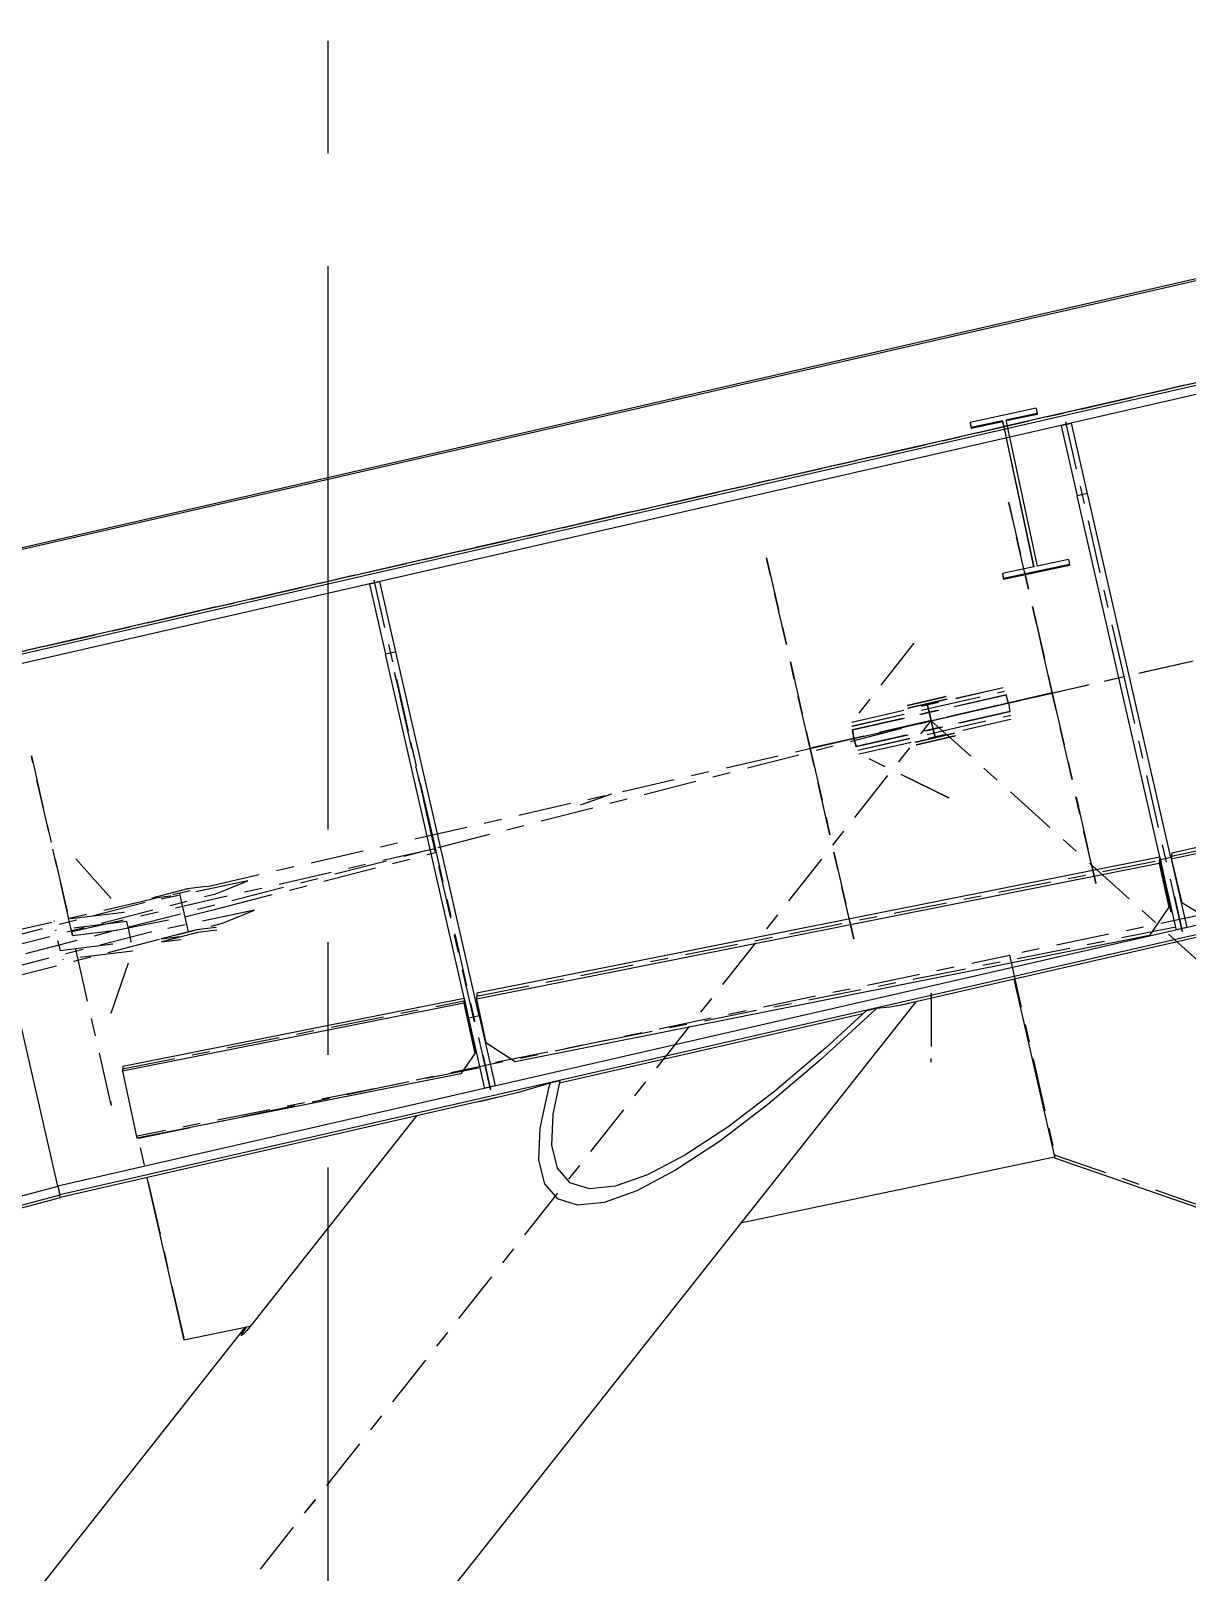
# Model space of a CAD drawing. Header units: millimetres. Extents: x 2368 to 8313, y 7493 to 11698.
# Drawn here: x 3525.8 to 3591, y 11221.3 to 11308.1 of the extents above; entities that cross this region are included whole.
import ezdxf

# ---------------------------------------------------------------- set-up
doc = ezdxf.new("R2010")
doc.units = ezdxf.units.MM
for name, pattern in [('CENTER', [50.8, 31.75, -6.35, 6.35, -6.35]), ('XKITLINE00', [0]), ('XKITLINE03', [6, 3, -1, 1, -1])]:
    doc.linetypes.add(name, pattern=pattern)

msp = doc.modelspace()

# ---------------------------------------------------------------- linework, layer by layer
at = {"color": 6, "linetype": 'CENTER'}
msp.add_line((3542.5882, 10907.5139), (3542.5882, 11495.735), dxfattribs=at)
at = {"color": 8, "linetype": 'XKITLINE00'}
for p, q in [((3844.9988, 11352.1572), (3519.4171, 11277.6421)), ((3845.0211, 11352.0597), (3519.4394, 11277.5446)), ((3846.3036, 11346.4563), (3520.7218, 11271.9411)), ((3846.4162, 11345.9641), (3520.8344, 11271.449)), ((3852.9248, 11317.5259), (3527.3431, 11243.0107)), ((3853.0375, 11317.0337), (3527.4557, 11242.5185)), ((3639.4953, 11299.2767), (3580.8687, 11285.859)), ((3582.5031, 11286.8534), (3578.7869, 11286.0593)), ((3582.5641, 11286.5678), (3580.7979, 11286.1904)), ((3580.7979, 11286.1904), (3582.5564, 11277.9579)), ((3582.5641, 11286.512), (3580.8093, 11286.1372)), ((3582.5031, 11286.8534), (3582.5641, 11286.5678)), ((3582.5641, 11286.5678), (3582.5641, 11286.512)), ((3580.6854, 11285.817), (3520.6887, 11272.0857)), ((3578.7869, 11286.0593), (3578.848, 11285.7736)), ((3578.7869, 11286.0593), (3578.7869, 11286.0038)), ((3578.7983, 11286.0062), (3578.7869, 11286.0038)), ((3578.7869, 11286.0038), (3578.848, 11285.7183)), ((3580.6141, 11286.1511), (3578.848, 11285.7736)), ((3580.6141, 11286.0955), (3578.848, 11285.7183)), ((3578.848, 11285.7736), (3578.848, 11285.7183)), ((3580.6141, 11286.1511), (3582.3725, 11277.9186)), ((3580.6141, 11286.1511), (3580.6141, 11286.0955)), ((3580.6141, 11286.0955), (3580.6742, 11285.8144)), ((3583.9114, 11285.8853), (3583.9154, 11285.8676)), ((3584.5003, 11286.0015), (3583.9154, 11285.8676)), ((3583.9154, 11285.8676), (3584.8182, 11281.9231)), ((3585.4031, 11282.0569), (3584.4963, 11286.0191)), ((3580.8107, 11285.1756), (3582.3621, 11277.9164)), ((3585.4031, 11282.0569), (3584.8182, 11281.9231)), ((3589.5132, 11261.4092), (3584.8182, 11281.9231)), ((3590.0981, 11261.543), (3585.4031, 11282.0569)), ((3582.3725, 11277.9186), (3580.6064, 11277.5411)), ((3580.6064, 11277.5411), (3580.6674, 11277.2555)), ((3580.6064, 11277.5411), (3580.6064, 11277.4903)), ((3584.3835, 11278.0497), (3580.6674, 11277.2555)), ((3584.3835, 11277.9985), (3580.6674, 11277.2048)), ((3584.3225, 11278.3353), (3582.5564, 11277.9579)), ((3584.3225, 11278.3353), (3584.3835, 11278.0497)), ((3584.3835, 11278.0497), (3584.3835, 11277.9985)), ((3544.9196, 11276.9613), (3544.9236, 11276.9436)), ((3545.5085, 11277.0775), (3544.9236, 11276.9436)), ((3544.9236, 11276.9436), (3545.8264, 11272.9991)), ((3546.4113, 11273.1329), (3545.5044, 11277.0952)), ((3580.6168, 11277.4925), (3580.6064, 11277.4903)), ((3580.6064, 11277.4903), (3580.6674, 11277.2048)), ((3580.6674, 11277.2555), (3580.6674, 11277.2048)), ((3546.4113, 11273.1329), (3545.8264, 11272.9991)), ((3550.5214, 11252.4852), (3545.8264, 11272.9991)), ((3551.1062, 11252.619), (3546.4113, 11273.1329)), ((3609.2324, 11265.6193), (3590.123, 11261.439)), ((3609.2584, 11265.9698), (3590.149, 11261.7895)), ((3527.3431, 11243.0107), (3522.8863, 11262.4838)), ((3589.4458, 11261.2052), (3550.9467, 11253.5506)), ((3589.4718, 11261.5557), (3550.9727, 11253.9011)), ((3610.32, 11261.3313), (3574.8877, 11253.222)), ((3589.4718, 11261.5557), (3589.4458, 11261.2052)), ((3589.4458, 11261.2052), (3589.9804, 11258.7394)), ((3589.4718, 11261.5557), (3590.0064, 11259.0899)), ((3590.0981, 11261.543), (3589.5132, 11261.4092)), ((3590.42, 11257.4469), (3589.5132, 11261.4092)), ((3590.0981, 11261.543), (3591.0008, 11257.5985)), ((3590.149, 11261.7895), (3590.123, 11261.439)), ((3590.123, 11261.439), (3590.1313, 11261.4038)), ((3590.144, 11261.3506), (3590.7074, 11258.9835)), ((3589.9804, 11258.7394), (3588.8984, 11257.1392)), ((3590.0064, 11259.0899), (3589.9804, 11258.7394)), ((3592.386, 11257.9597), (3590.7074, 11258.9835)), ((3591.0008, 11257.5985), (3590.416, 11257.4646)), ((3591.0008, 11257.5985), (3591.0049, 11257.5808)), ((3588.8984, 11257.1392), (3553.139, 11250.0294)), ((3581.2497, 11254.6781), (3583.5572, 11244.5959)), ((3575.7178, 11253.412), (3497.2694, 11154.2065)), ((3550.2329, 11253.3376), (3530.9897, 11249.5055)), ((3550.2515, 11253.5879), (3531.0083, 11249.7558)), ((3550.2515, 11253.5879), (3550.2329, 11253.3376)), ((3550.2329, 11253.3376), (3550.8507, 11250.4925)), ((3550.2515, 11253.5879), (3550.8692, 11250.7429)), ((3550.9727, 11253.9011), (3550.9467, 11253.5506)), ((3550.9467, 11253.5506), (3551.4813, 11251.0848)), ((3574.8959, 11253.2237), (3574.3697, 11253.1133)), ((3575.2462, 11253.2936), (3574.8959, 11253.2237)), ((3575.3148, 11253.3198), (3575.2462, 11253.2936)), ((3551.1062, 11252.619), (3550.5214, 11252.4852)), ((3551.4282, 11248.523), (3550.5214, 11252.4852)), ((3551.1062, 11252.619), (3552.009, 11248.6745)), ((3572.7356, 11252.7295), (3555.626, 11248.8136)), ((3573.4624, 11252.9974), (3570.3359, 11250.1124)), ((3572.9232, 11252.9026), (3570.6517, 11250.8065)), ((3573.4999, 11253.0346), (3572.9232, 11252.9026)), ((3573.4999, 11253.0346), (3573.4624, 11252.9974)), ((3574.2542, 11253.1093), (3573.4999, 11253.0346)), ((3574.3697, 11253.1133), (3574.2542, 11253.1093)), ((3550.8692, 11250.7429), (3550.8507, 11250.4925)), ((3553.139, 11250.0294), (3551.4813, 11251.0848)), ((3570.6517, 11250.8065), (3567.778, 11248.3725)), ((3531.0083, 11249.7558), (3530.9897, 11249.5055)), ((3550.8507, 11250.4925), (3550.0782, 11249.3494)), ((3570.3359, 11250.1124), (3567.3848, 11247.6128)), ((3530.9897, 11249.5055), (3531.8134, 11245.7121)), ((3550.0782, 11249.3494), (3531.8134, 11245.7121)), ((3555.6553, 11248.9505), (3555.1015, 11248.8238)), ((3555.6553, 11248.9505), (3555.2552, 11247.0816)), ((3552.1675, 11248.0221), (3527.4888, 11242.3739)), ((3552.2789, 11248.0488), (3551.2014, 11247.7906)), ((3552.009, 11248.6745), (3551.4241, 11248.5406)), ((3552.009, 11248.6745), (3552.0131, 11248.6568)), ((3553.2413, 11248.2777), (3552.2789, 11248.0488)), ((3553.6931, 11248.4144), (3553.2413, 11248.2777)), ((3555.1015, 11248.8238), (3553.6931, 11248.4144)), ((3555.0048, 11248.5321), (3554.5242, 11246.2871)), ((3555.1015, 11248.8238), (3555.0048, 11248.5321)), ((3567.778, 11248.3725), (3565.117, 11246.3493)), ((3551.2014, 11247.7906), (3551.0584, 11247.7683)), ((3551.57, 11247.8789), (3551.4816, 11247.8651)), ((3567.3848, 11247.6128), (3564.652, 11245.535)), ((3547.5702, 11246.9699), (3538.1881, 11235.1054)), ((3554.5242, 11246.2871), (3554.4495, 11244.4834)), ((3555.2552, 11247.0816), (3555.1824, 11245.3253)), ((3565.117, 11246.3493), (3562.7075, 11244.7665)), ((3564.652, 11245.535), (3562.1775, 11243.9095)), ((3555.1824, 11245.3253), (3555.506, 11244.0242)), ((3562.7075, 11244.7665), (3560.5845, 11243.647)), ((3583.5464, 11244.6429), (3565.841, 11240.9219)), ((3594.8747, 11240.6666), (3583.5572, 11244.5959)), ((3554.4495, 11244.4834), (3554.7819, 11243.1472)), ((3555.506, 11244.0242), (3556.2212, 11243.1973)), ((3560.5845, 11243.647), (3558.7791, 11243.0073)), ((3562.1775, 11243.9095), (3559.9973, 11242.7599)), ((3527.3451, 11243.0016), (3383.5897, 11204.6619)), ((3527.3431, 11243.0107), (3527.4557, 11242.5185)), ((3527.3451, 11243.0016), (3527.4578, 11242.5092)), ((3532.3664, 11243.4903), (3534.4634, 11234.3275)), ((3554.7819, 11243.1472), (3555.5163, 11242.298)), ((3557.3176, 11242.8567), (3556.2212, 11243.1973)), ((3558.7791, 11243.0073), (3557.3176, 11242.8567)), ((3559.9973, 11242.7599), (3558.1432, 11242.1029)), ((3527.4578, 11242.5092), (3383.9266, 11204.2292)), ((3527.491, 11242.3645), (3397.8007, 11207.776)), ((3527.491, 11242.3645), (3527.4578, 11242.5092)), ((3556.6422, 11241.9482), (3555.5163, 11242.298)), ((3558.1432, 11242.1029), (3556.6422, 11241.9482)), ((3537.8971, 11235.0491), (3475.7368, 11156.4415)), ((3538.1927, 11235.1113), (3534.4634, 11234.3275)), ((3537.9261, 11234.9985), (3537.8448, 11234.8874)), ((3537.9765, 11235.0658), (3537.9261, 11234.9985)), ((3538.0919, 11234.987), (3537.998, 11234.8778)), ((3538.1881, 11235.1054), (3538.0919, 11234.987)), ((3537.6816, 11234.6463), (3537.6611, 11234.6071)), ((3537.6779, 11234.5955), (3537.6611, 11234.6071)), ((3537.7128, 11234.6082), (3537.6779, 11234.5955)), ((3537.7202, 11234.7078), (3537.6816, 11234.6463)), ((3537.7646, 11234.6445), (3537.7128, 11234.6082)), ((3537.7753, 11234.7892), (3537.7202, 11234.7078)), ((3537.8311, 11234.7032), (3537.7646, 11234.6445)), ((3537.8448, 11234.8874), (3537.7753, 11234.7892)), ((3537.91, 11234.782), (3537.8311, 11234.7032)), ((3537.998, 11234.8778), (3537.91, 11234.782))]:
    msp.add_line(p, q, dxfattribs=at)
at = {"color": 8, "linetype": 'XKITLINE03'}
for p, q in [((3520.6886, 11272.0857), (3846.2704, 11346.6009)), ((3846.2705, 11346.6009), (3520.6887, 11272.0857)), ((3524.0887, 11257.2298), (3849.6704, 11331.745)), ((3524.0888, 11257.2298), (3849.6705, 11331.745)), ((3576.5882, 11269.2452), (3740.5881, 11306.7796)), ((3587.4581, 11271.733), (3584.174, 11286.082)), ((3587.4581, 11271.733), (3584.1741, 11286.082)), ((3580.9567, 11281.5338), (3580.9566, 11281.534)), ((3580.9566, 11281.534), (3583.4108, 11270.811)), ((3583.4108, 11270.8108), (3580.9567, 11281.5338)), ((3580.9576, 11281.5301), (3580.9575, 11281.5303)), ((3580.9575, 11281.5303), (3583.4116, 11270.8078)), ((3567.3095, 11278.4104), (3567.3095, 11278.4106)), ((3567.3095, 11278.4106), (3569.7636, 11267.6876)), ((3569.7637, 11267.6874), (3567.3095, 11278.4104)), ((3567.3104, 11278.4068), (3567.3104, 11278.4069)), ((3567.3104, 11278.4069), (3569.7644, 11267.6844)), ((3582.5254, 11277.6017), (3582.5254, 11277.6526)), ((3548.4662, 11262.8091), (3545.1822, 11277.1581)), ((3548.4663, 11262.8091), (3545.1823, 11277.1581)), ((3575.5901, 11273.606), (3572.1182, 11269.1696)), ((3575.5906, 11273.6039), (3572.1187, 11269.1675)), ((3546.3802, 11271.7479), (3546.3338, 11271.9506)), ((3546.3338, 11271.9506), (3548.6051, 11262.0266)), ((3548.6515, 11261.8239), (3546.3802, 11271.7479)), ((3590.7422, 11257.384), (3587.4581, 11271.733)), ((3590.7421, 11257.384), (3587.4581, 11271.733)), ((3569.7636, 11267.6876), (3583.4108, 11270.811)), ((3569.7645, 11267.6842), (3583.4116, 11270.8076)), ((3572.1182, 11269.1696), (3580.6461, 11271.1214)), ((3572.1187, 11269.1675), (3580.6466, 11271.1192)), ((3572.1483, 11268.7252), (3580.8124, 11270.7081)), ((3580.8128, 11270.7059), (3572.1489, 11268.723)), ((3577.4254, 11270.6075), (3575.2418, 11270.1077)), ((3575.2419, 11270.1076), (3577.4254, 11270.6074)), ((3576.4311, 11269.9315), (3580.7202, 11270.913)), ((3576.4318, 11269.9284), (3580.7209, 11270.9103)), ((3577.4254, 11270.6074), (3577.4254, 11270.6075)), ((3583.4108, 11270.8108), (3580.3921, 11270.1197)), ((3583.4116, 11270.8078), (3580.3927, 11270.1171)), ((3580.7202, 11270.913), (3580.7204, 11270.9123)), ((3580.7209, 11270.9103), (3580.7207, 11270.9109)), ((3580.9452, 11270.2438), (3580.8128, 11270.7059)), ((3583.4108, 11270.811), (3583.4108, 11270.8108)), ((3585.8649, 11260.0883), (3583.4108, 11270.8108)), ((3583.4116, 11270.8078), (3585.8657, 11260.0848)), ((3583.4116, 11270.8076), (3583.4116, 11270.8078)), ((3585.8657, 11260.0846), (3583.4116, 11270.8076)), ((3572.142, 11268.9497), (3576.4311, 11269.9315)), ((3572.1427, 11268.947), (3576.4318, 11269.9284)), ((3581.0264, 11269.7723), (3572.3625, 11267.7894)), ((3572.363, 11267.7872), (3581.0271, 11269.7701)), ((3575.2769, 11269.9544), (3577.4604, 11270.4542)), ((3577.4604, 11270.4541), (3575.2769, 11269.9543)), ((3577.4611, 11270.4515), (3575.2775, 11269.9517)), ((3575.2775, 11269.9516), (3577.4611, 11270.4514)), ((3576.3865, 11270.1263), (3576.7881, 11268.3717)), ((3576.7887, 11268.369), (3576.3872, 11270.1236)), ((3580.3921, 11270.1197), (3576.5873, 11269.2488)), ((3580.3927, 11270.1171), (3576.5879, 11269.2465)), ((3577.4604, 11270.4542), (3577.4604, 11270.4541)), ((3577.4611, 11270.4514), (3577.4611, 11270.4515)), ((3580.9447, 11270.246), (3581.0264, 11269.7723)), ((3374.4481, 11217.3205), (3576.5882, 11269.2452)), ((3475.5181, 11141.4324), (3576.5881, 11269.2452)), ((3475.5182, 11141.4324), (3576.5882, 11269.2452)), ((3572.1422, 11268.949), (3572.142, 11268.9497)), ((3572.1425, 11268.9476), (3572.1427, 11268.947)), ((3572.5287, 11267.376), (3581.0566, 11269.3278)), ((3572.5292, 11267.3739), (3581.0571, 11269.3256)), ((3576.5873, 11269.2488), (3572.7825, 11268.3781)), ((3576.5879, 11269.2465), (3572.7832, 11268.3756)), ((3576.5882, 11269.2452), (3576.587, 11269.25)), ((3576.5881, 11269.2452), (3740.5881, 11121.748)), ((3576.5882, 11269.2452), (3740.5882, 11121.748)), ((3576.7434, 11268.5668), (3581.0326, 11269.5482)), ((3576.7442, 11268.5637), (3581.0332, 11269.5455)), ((3581.0326, 11269.5482), (3581.0327, 11269.5476)), ((3581.0332, 11269.5455), (3581.0331, 11269.5462)), ((3572.7825, 11268.3781), (3569.7637, 11267.6874)), ((3572.7832, 11268.3756), (3569.7644, 11267.6844)), ((3572.23, 11268.2514), (3572.1483, 11268.7252)), ((3572.1489, 11268.723), (3572.2305, 11268.2493)), ((3572.3625, 11267.7894), (3572.23, 11268.2514)), ((3572.2305, 11268.2493), (3572.363, 11267.7872)), ((3572.4544, 11267.585), (3576.7434, 11268.5668)), ((3572.455, 11267.5823), (3576.7442, 11268.5637)), ((3575.7141, 11268.0438), (3577.8977, 11268.5436)), ((3577.8977, 11268.5435), (3575.7142, 11268.0437)), ((3577.8983, 11268.5409), (3575.7148, 11268.0411)), ((3575.7148, 11268.041), (3577.8984, 11268.5408)), ((3575.7498, 11267.8879), (3577.9334, 11268.3876)), ((3577.9334, 11268.3875), (3575.7499, 11267.8878)), ((3577.8977, 11268.5436), (3577.8977, 11268.5435)), ((3577.8984, 11268.5408), (3577.8983, 11268.5409)), ((3577.9334, 11268.3876), (3577.9334, 11268.3875)), ((3525.9095, 11267.0628), (3525.8631, 11267.2655)), ((3525.8631, 11267.2655), (3528.1344, 11257.3415)), ((3572.2177, 11256.9649), (3569.7637, 11267.6874)), ((3569.7644, 11267.6844), (3572.2186, 11256.9614)), ((3572.2186, 11256.9613), (3569.7645, 11267.6842)), ((3572.4545, 11267.5843), (3572.4544, 11267.585)), ((3572.4549, 11267.5829), (3572.455, 11267.5823)), ((3577.5846, 11264.8914), (3572.5287, 11267.376)), ((3577.5851, 11264.8892), (3572.5292, 11267.3739)), ((3528.1808, 11257.1388), (3525.9095, 11267.0628)), ((3590.1359, 11261.6142), (3609.2453, 11265.7945)), ((3590.136, 11261.6142), (3609.2454, 11265.7945)), ((3556.8125, 11264.5059), (3558.5881, 11265.1256)), ((3551.7503, 11248.4601), (3548.4662, 11262.8091)), ((3551.7503, 11248.4601), (3548.4663, 11262.8091)), ((3548.6046, 11262.0286), (3528.1339, 11257.3436)), ((3610.0809, 11262.1436), (3580.9932, 11256.0307)), ((3610.081, 11262.1436), (3580.9933, 11256.0307)), ((3528.3618, 11261.4644), (3531.0657, 11258.4455)), ((3536.5394, 11258.6929), (3548.6511, 11261.8259)), ((3550.8362, 11252.2783), (3548.6515, 11261.8239)), ((3550.9596, 11253.7259), (3589.4587, 11261.3805)), ((3550.9597, 11253.7259), (3589.4588, 11261.3805)), ((3589.4587, 11261.3805), (3590.2812, 11257.5868)), ((3589.4588, 11261.3805), (3590.2813, 11257.5868)), ((3538.063, 11260.2252), (3532.2729, 11259.0028)), ((3536.2537, 11259.4955), (3538.063, 11260.2252)), ((3523.9912, 11256.3456), (3536.2537, 11259.4955)), ((3534.6709, 11259.7644), (3532.6502, 11259.2453)), ((3532.6502, 11259.2453), (3533.7087, 11259.3764)), ((3534.2076, 11259.4925), (3534.6978, 11257.3509)), ((3535.7294, 11259.8954), (3534.6709, 11259.7644)), ((3585.8648, 11260.0885), (3585.8649, 11260.0883)), ((3585.8657, 11260.0848), (3585.8657, 11260.0846)), ((3590.2956, 11259.3346), (3590.7421, 11257.384)), ((3590.2962, 11259.3326), (3590.7422, 11257.384)), ((3532.2729, 11259.0028), (3520.0104, 11255.8528)), ((3531.0657, 11258.4455), (3527.1508, 11257.9609)), ((3538.4417, 11258.5703), (3532.6517, 11257.3479)), ((3534.5038, 11258.1987), (3536.5394, 11258.6929)), ((3536.6325, 11257.8406), (3538.4417, 11258.5703)), ((3524.37, 11254.6907), (3536.6325, 11257.8406)), ((3531.2334, 11257.9257), (3527.2236, 11257.4294)), ((3530.6492, 11257.4452), (3534.5038, 11258.1987)), ((3531.3798, 11257.3632), (3531.2334, 11257.9257)), ((3536.2552, 11257.598), (3535.1967, 11257.467)), ((3590.2812, 11257.5868), (3551.7821, 11249.9323)), ((3590.2813, 11257.5868), (3551.7821, 11249.9323)), ((3532.6517, 11257.3479), (3520.3892, 11254.1979)), ((3527.3357, 11256.8626), (3527.4821, 11256.3001)), ((3527.4821, 11256.3001), (3531.4918, 11256.7965)), ((3528.1339, 11257.3436), (3528.1804, 11257.1408)), ((3528.1804, 11257.1408), (3530.6492, 11257.4452)), ((3530.3655, 11247.5932), (3528.1808, 11257.1388)), ((3531.4918, 11256.7965), (3531.3798, 11257.3632)), ((3535.1967, 11257.467), (3533.176, 11256.9479)), ((3533.176, 11256.9479), (3534.2345, 11257.079)), ((3535.2324, 11257.3113), (3533.2116, 11256.7922)), ((3533.2116, 11256.7922), (3534.2702, 11256.9232)), ((3536.2909, 11257.4423), (3535.2324, 11257.3113)), ((3572.2177, 11256.9651), (3572.2177, 11256.9649)), ((3572.2186, 11256.9614), (3572.2186, 11256.9613)), ((3531.5648, 11256.2649), (3527.6498, 11255.7803)), ((3530.3536, 11252.7615), (3531.5648, 11256.2649)), ((3531.8956, 11245.7126), (3580.9932, 11256.0307)), ((3531.8957, 11245.7126), (3580.9933, 11256.0307)), ((3580.9932, 11256.0307), (3583.5701, 11244.7712)), ((3580.9932, 11256.0307), (3583.5701, 11244.7712)), ((3580.9933, 11256.0307), (3583.5702, 11244.7712)), ((3580.9933, 11256.0307), (3583.5702, 11244.7712)), ((3530.9989, 11249.6306), (3550.2421, 11253.4627)), ((3530.999, 11249.6306), (3550.2422, 11253.4627)), ((3550.2421, 11253.4627), (3551.0658, 11249.6694)), ((3550.2422, 11253.4627), (3551.0659, 11249.6694)), ((3576.5881, 11253.5949), (3576.5881, 11253.8916)), ((3576.5881, 11253.8916), (3576.5881, 11250.015)), ((3576.5881, 11253.6721), (3576.5881, 11253.5949)), ((3576.5881, 11253.5949), (3576.5881, 11253.5197)), ((3576.5881, 11253.5197), (3576.5881, 11253.5949)), ((3550.7897, 11252.4811), (3550.8362, 11252.2783)), ((3551.3038, 11250.4107), (3551.7503, 11248.4601)), ((3551.3044, 11250.4086), (3551.7503, 11248.4601)), ((3576.5881, 11250.015), (3576.5881, 11250.2095)), ((3551.0658, 11249.6694), (3531.8226, 11245.8373)), ((3551.0659, 11249.6694), (3531.8227, 11245.8373)), ((3530.319, 11247.796), (3530.3655, 11247.5932)), ((3534.4727, 11234.4527), (3531.8956, 11245.7126)), ((3534.4727, 11234.4527), (3531.8957, 11245.7126)), ((3583.5701, 11244.7712), (3597.001, 11240.1081)), ((3583.5702, 11244.7712), (3597.0011, 11240.1081))]:
    msp.add_line(p, q, dxfattribs=at)
at = {"color": 8, "linetype": 'XKITLINE00'}
for centre in [(3584.174, 11286.082), (3584.1741, 11286.082), (3580.9566, 11281.534), (3580.9567, 11281.5338), (3580.9567, 11281.5338), (3580.9575, 11281.5303), (3580.9576, 11281.5301), (3567.3095, 11278.4106), (3567.3095, 11278.4104), (3567.3095, 11278.4104), (3567.3104, 11278.4069), (3567.3104, 11278.4068), (3582.5254, 11277.6017), (3545.1822, 11277.1581), (3545.1823, 11277.1581), (3575.5901, 11273.606), (3575.5906, 11273.6039), (3546.3338, 11271.9506), (3546.3338, 11271.9506), (3546.3802, 11271.7479), (3546.3802, 11271.7479), (3587.4581, 11271.733), (3587.4581, 11271.733), (3587.4581, 11271.733), (3587.4581, 11271.733), (3577.4254, 11270.6075), (3577.4254, 11270.6074), (3577.4254, 11270.6074), (3580.6461, 11271.1214), (3580.6466, 11271.1192), (3580.7202, 11270.913), (3580.7202, 11270.913), (3580.7209, 11270.9103), (3580.7209, 11270.9103), (3580.8124, 11270.7081), (3580.8128, 11270.7059), (3580.8128, 11270.7059), (3583.4108, 11270.811), (3583.4108, 11270.811), (3583.4108, 11270.811), (3583.4108, 11270.8108), (3583.4108, 11270.8108), (3583.4108, 11270.8108), (3583.4116, 11270.8078), (3583.4116, 11270.8078), (3583.4116, 11270.8078), (3583.4116, 11270.8076), (3583.4116, 11270.8076), (3583.4116, 11270.8076), (3575.2418, 11270.1077), (3575.2419, 11270.1076), (3575.2769, 11269.9544), (3575.2769, 11269.9543), (3575.2775, 11269.9517), (3575.2775, 11269.9516), (3576.3865, 11270.1263), (3576.3872, 11270.1236), (3576.4311, 11269.9315), (3576.4311, 11269.9315), (3576.4318, 11269.9284), (3576.4318, 11269.9284), (3577.4604, 11270.4542), (3577.4604, 11270.4542), (3577.4604, 11270.4541), (3577.4611, 11270.4515), (3577.4611, 11270.4514), (3577.4611, 11270.4514), (3580.3921, 11270.1197), (3580.3921, 11270.1197), (3580.3927, 11270.1171), (3580.3927, 11270.1171), (3580.9447, 11270.246), (3580.9452, 11270.2438), (3581.0264, 11269.7723), (3581.0264, 11269.7723), (3581.0271, 11269.7701), (3572.1182, 11269.1696), (3572.1182, 11269.1696), (3572.1187, 11269.1675), (3572.1187, 11269.1675), (3572.142, 11268.9497), (3572.1422, 11268.949), (3572.1425, 11268.9476), (3572.1427, 11268.947), (3576.587, 11269.25), (3576.5873, 11269.2488), (3576.5873, 11269.2488), (3576.5879, 11269.2465), (3576.5879, 11269.2465), (3576.5881, 11269.2452), (3576.5881, 11269.2452), (3576.5882, 11269.2452), (3576.5882, 11269.2452), (3576.5882, 11269.2452), (3576.5882, 11269.2452), (3576.5882, 11269.2452), (3581.0326, 11269.5482), (3581.0326, 11269.5482), (3581.0332, 11269.5455), (3581.0332, 11269.5455), (3581.0566, 11269.3278), (3581.0571, 11269.3256), (3572.1483, 11268.7252), (3572.1483, 11268.7252), (3572.1489, 11268.723), (3572.1489, 11268.723), (3572.23, 11268.2514), (3572.23, 11268.2514), (3572.2305, 11268.2493), (3572.2305, 11268.2493), (3572.7825, 11268.3781), (3572.7825, 11268.3781), (3572.7832, 11268.3756), (3572.7832, 11268.3756), (3575.7141, 11268.0438), (3575.7142, 11268.0437), (3575.7148, 11268.0411), (3575.7148, 11268.041), (3576.7434, 11268.5668), (3576.7434, 11268.5668), (3576.7442, 11268.5637), (3576.7442, 11268.5637), (3576.7881, 11268.3717), (3576.7887, 11268.369), (3577.8977, 11268.5436), (3577.8977, 11268.5436), (3577.8977, 11268.5435), (3577.8983, 11268.5409), (3577.8984, 11268.5408), (3577.8984, 11268.5408), (3577.9334, 11268.3876), (3577.9334, 11268.3876), (3577.9334, 11268.3875), (3525.8631, 11267.2655), (3525.8631, 11267.2655), (3569.7636, 11267.6876), (3569.7636, 11267.6876), (3569.7637, 11267.6874), (3569.7637, 11267.6874), (3569.7637, 11267.6874), (3569.7644, 11267.6844), (3569.7644, 11267.6844), (3569.7644, 11267.6844), (3569.7645, 11267.6842), (3569.7645, 11267.6842), (3572.3625, 11267.7894), (3572.3625, 11267.7894), (3572.363, 11267.7872), (3572.363, 11267.7872), (3572.4544, 11267.585), (3572.4545, 11267.5843), (3572.4549, 11267.5829), (3572.455, 11267.5823), (3572.5287, 11267.376), (3572.5287, 11267.376), (3572.5292, 11267.3739), (3572.5292, 11267.3739), (3575.7498, 11267.8879), (3575.7499, 11267.8878), (3525.9095, 11267.0628), (3525.9095, 11267.0628), (3558.5881, 11265.1256), (3577.5846, 11264.8914), (3577.5851, 11264.8892), (3548.4662, 11262.8091), (3548.4662, 11262.8091), (3548.4663, 11262.8091), (3548.4663, 11262.8091), (3548.6046, 11262.0286), (3548.6051, 11262.0266), (3528.3618, 11261.4644), (3548.6511, 11261.8259), (3548.6515, 11261.8239), (3548.6515, 11261.8239), (3589.4587, 11261.3805), (3589.4587, 11261.3805), (3589.4588, 11261.3805), (3589.4588, 11261.3805), (3590.1359, 11261.6142), (3590.136, 11261.6142), (3538.063, 11260.2252), (3538.063, 11260.2252), (3533.7087, 11259.3764), (3534.2076, 11259.4925), (3534.6709, 11259.7644), (3534.6709, 11259.7644), (3535.7294, 11259.8954), (3536.2537, 11259.4955), (3536.2537, 11259.4955), (3585.8648, 11260.0885), (3585.8649, 11260.0883), (3585.8657, 11260.0848), (3585.8657, 11260.0848), (3585.8657, 11260.0846), (3531.0657, 11258.4455), (3531.0657, 11258.4455), (3532.2729, 11259.0028), (3532.2729, 11259.0028), (3532.6502, 11259.2453), (3532.6502, 11259.2453), (3536.5394, 11258.6929), (3536.5394, 11258.6929), (3538.4417, 11258.5703), (3538.4417, 11258.5703), (3527.1508, 11257.9609), (3531.2334, 11257.9257), (3531.2334, 11257.9257), (3534.5038, 11258.1987), (3534.5038, 11258.1987), (3536.2552, 11257.598), (3536.6325, 11257.8406), (3536.6325, 11257.8406), (3590.2812, 11257.5868), (3590.2812, 11257.5868), (3590.2813, 11257.5868), (3590.2813, 11257.5868), (3527.2236, 11257.4294), (3527.3357, 11256.8626), (3528.1339, 11257.3436), (3528.1339, 11257.3436), (3528.1344, 11257.3415), (3528.1804, 11257.1408), (3528.1804, 11257.1408), (3528.1808, 11257.1388), (3528.1808, 11257.1388), (3530.6492, 11257.4452), (3530.6492, 11257.4452), (3531.3798, 11257.3632), (3531.3798, 11257.3632), (3531.4918, 11256.7965), (3531.4918, 11256.7965), (3532.6517, 11257.3479), (3532.6517, 11257.3479), (3533.176, 11256.9479), (3533.176, 11256.9479), (3533.2116, 11256.7922), (3533.2116, 11256.7922), (3534.2345, 11257.079), (3534.2702, 11256.9232), (3534.6978, 11257.3509), (3535.1967, 11257.467), (3535.1967, 11257.467), (3535.2324, 11257.3113), (3535.2324, 11257.3113), (3536.2909, 11257.4423), (3572.2177, 11256.9651), (3572.2177, 11256.9649), (3572.2186, 11256.9614), (3572.2186, 11256.9614), (3572.2186, 11256.9613), (3590.7421, 11257.384), (3590.7421, 11257.384), (3590.7422, 11257.384), (3590.7422, 11257.384), (3527.4821, 11256.3001), (3527.4821, 11256.3001), (3531.5648, 11256.2649), (3531.5648, 11256.2649), (3580.9932, 11256.0307), (3580.9932, 11256.0307), (3580.9932, 11256.0307), (3580.9932, 11256.0307), (3580.9933, 11256.0307), (3580.9933, 11256.0307), (3580.9933, 11256.0307), (3580.9933, 11256.0307), (3527.6498, 11255.7803), (3550.2421, 11253.4627), (3550.2421, 11253.4627), (3550.2422, 11253.4627), (3550.2422, 11253.4627), (3550.9596, 11253.7259), (3550.9597, 11253.7259), (3576.5881, 11253.8916), (3576.5881, 11253.8916), (3576.5881, 11253.5949), (3576.5881, 11253.5949), (3576.5881, 11253.5949), (3576.5881, 11253.5949), (3576.5881, 11253.5197), (3576.5881, 11253.5197), (3530.3536, 11252.7615), (3550.7897, 11252.4811), (3550.8362, 11252.2783), (3550.8362, 11252.2783), (3551.7821, 11249.9323), (3551.7821, 11249.9323), (3576.5881, 11250.015), (3576.5881, 11250.015), (3530.9989, 11249.6306), (3530.999, 11249.6306), (3551.0658, 11249.6694), (3551.0658, 11249.6694), (3551.0659, 11249.6694), (3551.0659, 11249.6694), (3551.7503, 11248.4601), (3551.7503, 11248.4601), (3551.7503, 11248.4601), (3551.7503, 11248.4601), (3530.319, 11247.796), (3530.3655, 11247.5932), (3530.3655, 11247.5932), (3531.8226, 11245.8373), (3531.8227, 11245.8373), (3531.8956, 11245.7126), (3531.8956, 11245.7126), (3531.8957, 11245.7126), (3531.8957, 11245.7126), (3583.5701, 11244.7712), (3583.5701, 11244.7712), (3583.5701, 11244.7712), (3583.5702, 11244.7712), (3583.5702, 11244.7712), (3583.5702, 11244.7712), (3534.4727, 11234.4527), (3534.4727, 11234.4527)]:
    msp.add_circle(centre, 0.004, dxfattribs=at)

doc.saveas('drawing.dxf')
